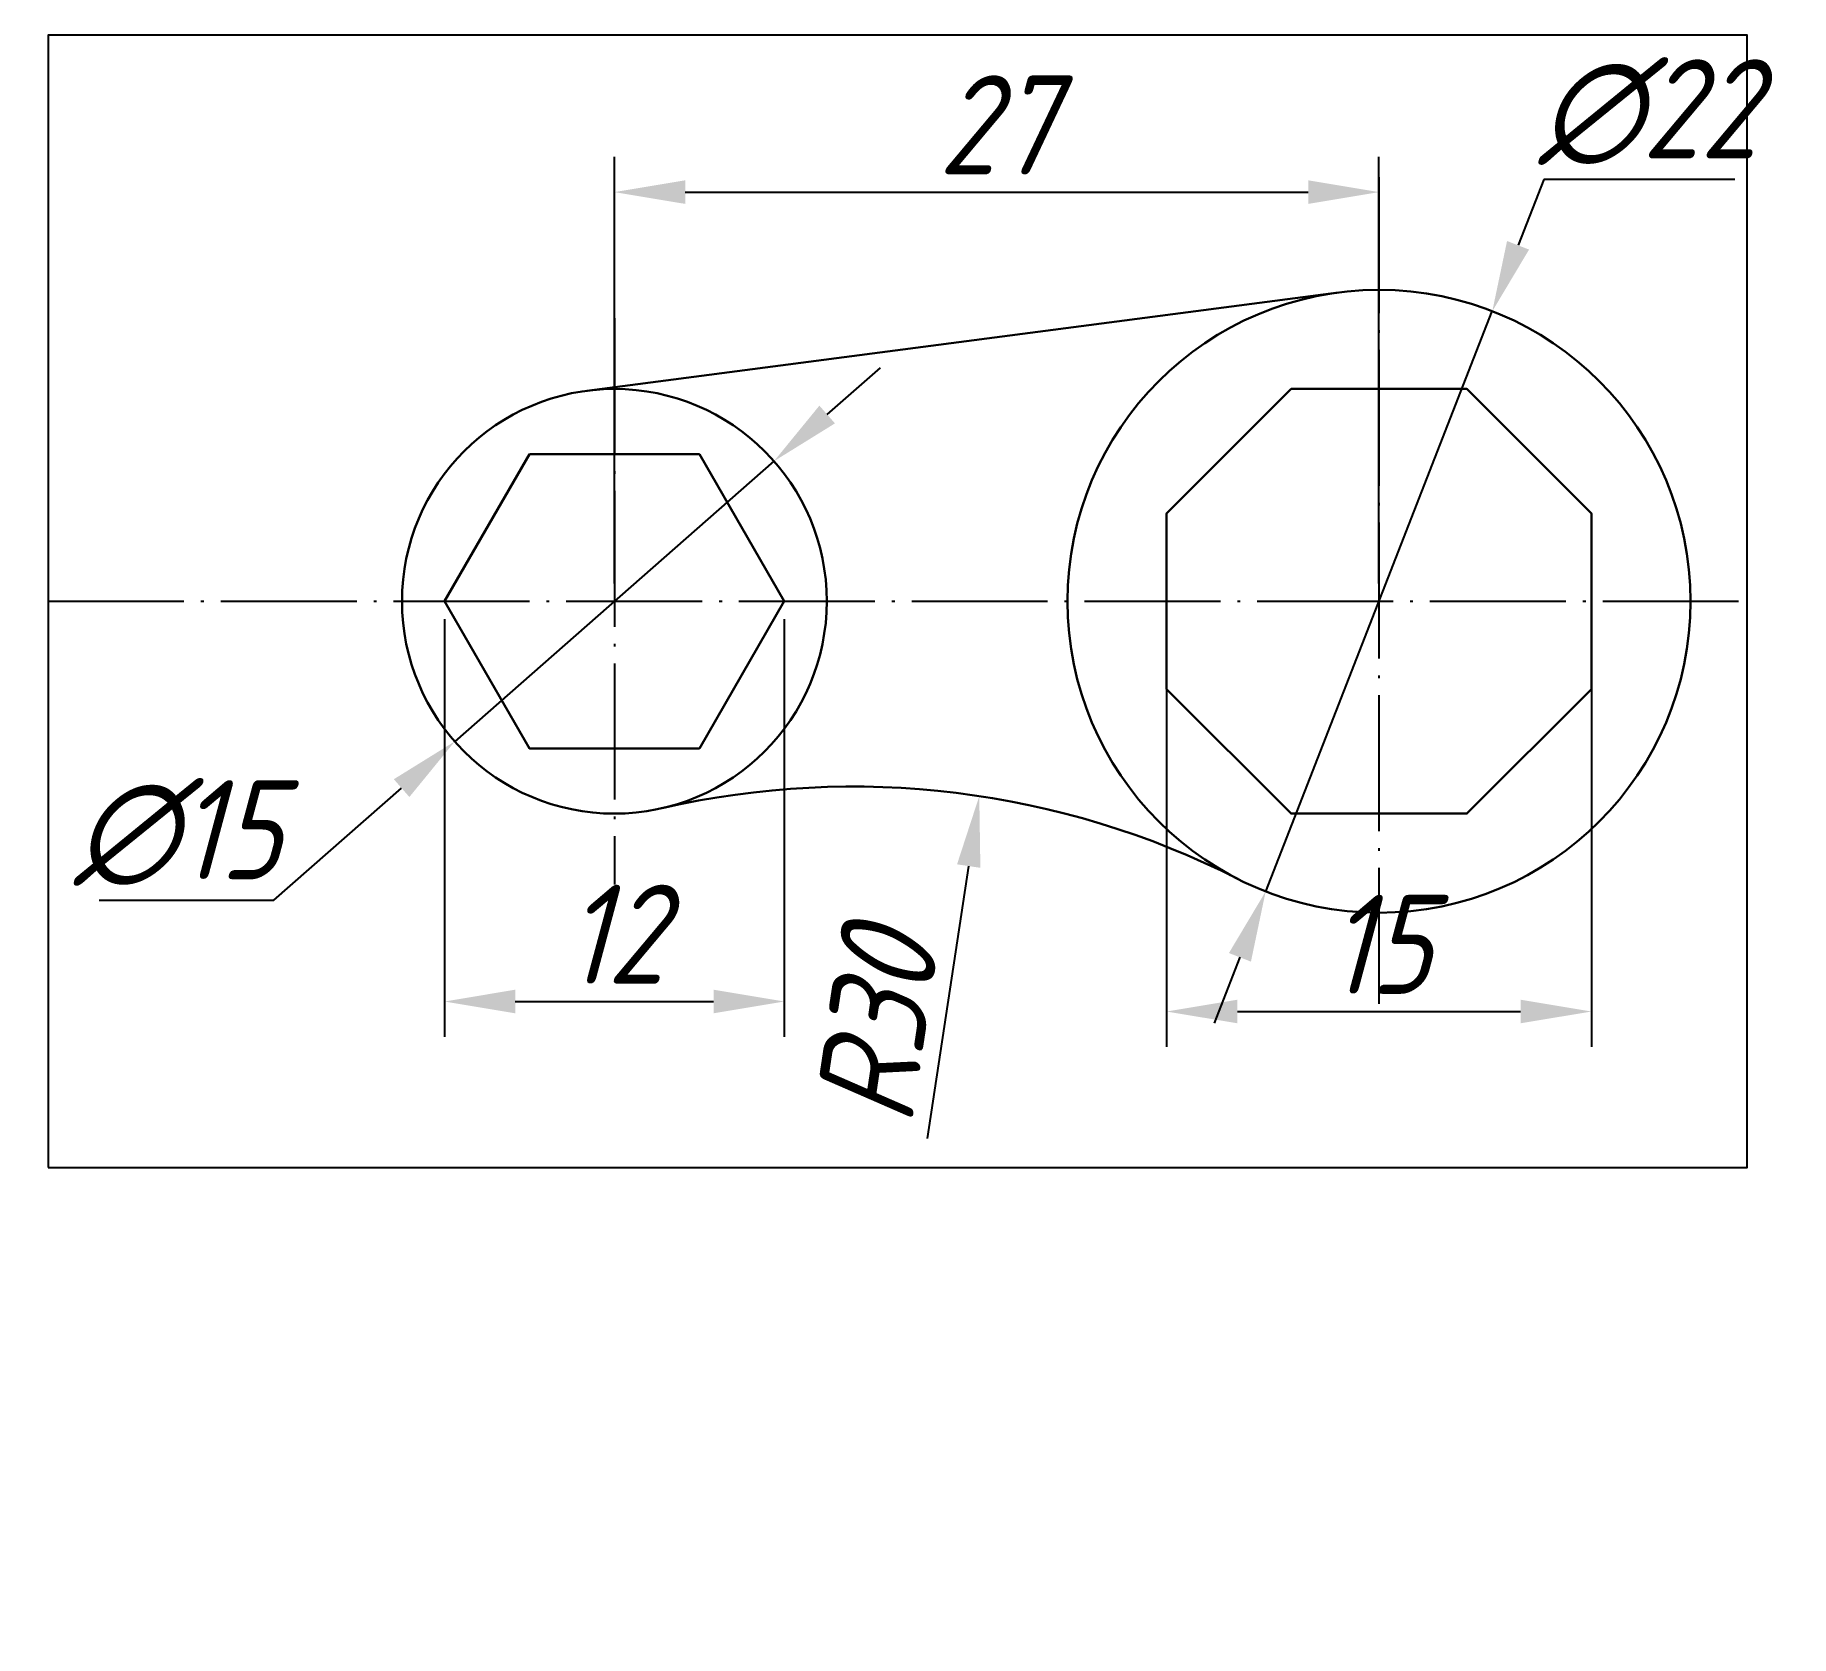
# Model space of a CAD drawing. Header units: millimetres. Extents: x -0.5 to 61.5, y -16.5 to 40.
import ezdxf

# ---------------------------------------------------------------- set-up
doc = ezdxf.new("R2010")
doc.units = ezdxf.units.MM
doc.header["$LTSCALE"] = 0.2
doc.linetypes.add('ACAD_ISO04W100', pattern=[30, 24, -3, 0, -3])
doc.layers.add('尺寸', color=5, linetype='Continuous', plot=False)
doc.layers.add('点划线', color=4, linetype='ACAD_ISO04W100')
doc.layers.add('粗直线', color=7, linetype='Continuous', lineweight=30)
doc.styles.add('WZYS_1_10152144', font='gbeitc.shx', dxfattribs={"bigfont": 'gbcbig.shx'})
doc.dimstyles.new('BZYS_1_10152144', dxfattribs={"dimtxt": 3.5, "dimasz": 2.5, "dimexe": 1.25, "dimexo": 0.625, "dimtad": 1, "dimtoh": 1, "dimdec": 0, "dimdsep": 46, "dimtxsty": 'WZYS_1_10152144', "dimcen": 2.5, "dimadec": 0, "dimazin": 0, "dimtfac": 1, "dimtdec": 0, "dimtmove": 0, "dimatfit": 3, "dimfxl": 1, "dimarcsym": 0})

# ---------------------------------------------------------------- blocks, each defined once
blk = doc.blocks.new('*D9')
at = {"layer": 'Defpoints', "color": 0, "transparency": 16777216}
for p in [(47, 34.454), (20, 20), (47, 20)]:
    blk.add_point(p, dxfattribs=at)
at = {"layer": '尺寸', "color": 0, "lineweight": -2, "transparency": 16777216}
for p, q in [((20, 20.625), (20, 35.704)), ((47, 20.625), (47, 35.704)), ((22.5, 34.454), (44.5, 34.454))]:
    blk.add_line(p, q, dxfattribs=at)
at = {"layer": '尺寸', "color": 0, "transparency": 16777216}
for points in [[(22.5, 34.871), (22.5, 34.038), (20, 34.454)], [(44.5, 34.871), (44.5, 34.038), (47, 34.454)]]:
    blk.add_solid(points, dxfattribs=at)
at = {"layer": '尺寸', "color": 0, "transparency": 16777216, "insert": (33.5, 36.829), "char_height": 3.5, "attachment_point": 5, "style": 'WZYS_1_10152144'}
blk.add_mtext('27', dxfattribs=at)
blk = doc.blocks.new('*D11')
at = {"layer": 'Defpoints', "color": 0, "transparency": 16777216}
for p in [(32.885, 13.12), (28.412, -16.544)]:
    blk.add_point(p, dxfattribs=at)
at = {"layer": '尺寸', "color": 0, "lineweight": -2, "transparency": 16777216}
blk.add_line((31.062, 1.028), (32.512, 10.648), dxfattribs=at)
at = {"layer": '尺寸', "color": 0, "transparency": 16777216}
blk.add_solid([(32.1, 10.71), (32.924, 10.586), (32.885, 13.12)], dxfattribs=at)
at = {"layer": '尺寸', "color": 0, "transparency": 16777216, "insert": (29.252, 4.956), "char_height": 3.5, "attachment_point": 5, "rotation": 81.4253, "style": 'WZYS_1_10152144'}
blk.add_mtext('R30', dxfattribs=at)
blk = doc.blocks.new('*D12')
at = {"layer": 'Defpoints', "color": 0, "transparency": 16777216}
for p in [(14, 20), (26, 20), (26, 5.864)]:
    blk.add_point(p, dxfattribs=at)
at = {"layer": '尺寸', "color": 0, "lineweight": -2, "transparency": 16777216}
for p, q in [((14, 19.375), (14, 4.614)), ((26, 19.375), (26, 4.614)), ((16.5, 5.864), (23.5, 5.864))]:
    blk.add_line(p, q, dxfattribs=at)
at = {"layer": '尺寸', "color": 0, "transparency": 16777216}
for points in [[(16.5, 6.281), (16.5, 5.447), (14, 5.864)], [(23.5, 6.281), (23.5, 5.447), (26, 5.864)]]:
    blk.add_solid(points, dxfattribs=at)
at = {"layer": '尺寸', "color": 0, "transparency": 16777216, "insert": (20, 8.239), "char_height": 3.5, "attachment_point": 5, "style": 'WZYS_1_10152144'}
blk.add_mtext('12', dxfattribs=at)
blk = doc.blocks.new('*D13')
at = {"layer": 'Defpoints', "color": 0, "transparency": 16777216}
for p in [(39.5, 20), (54.5, 20), (54.5, 5.51)]:
    blk.add_point(p, dxfattribs=at)
at = {"layer": '尺寸', "color": 0, "lineweight": -2, "transparency": 16777216}
for p, q in [((39.5, 19.375), (39.5, 4.26)), ((54.5, 19.375), (54.5, 4.26)), ((42, 5.51), (52, 5.51))]:
    blk.add_line(p, q, dxfattribs=at)
at = {"layer": '尺寸', "color": 0, "transparency": 16777216}
for points in [[(42, 5.927), (42, 5.094), (39.5, 5.51)], [(52, 5.927), (52, 5.094), (54.5, 5.51)]]:
    blk.add_solid(points, dxfattribs=at)
at = {"layer": '尺寸', "color": 0, "transparency": 16777216, "insert": (47, 7.885), "char_height": 3.5, "attachment_point": 5, "style": 'WZYS_1_10152144'}
blk.add_mtext('15', dxfattribs=at)
blk = doc.blocks.new('*D15')
at = {"layer": 'Defpoints', "color": 0, "transparency": 16777216}
for p in [(51.001, 30.246), (42.999, 9.754)]:
    blk.add_point(p, dxfattribs=at)
at = {"layer": '尺寸', "color": 0, "lineweight": -2, "transparency": 16777216}
for p, q in [((52.82, 34.904), (51.911, 32.575)), ((59.57, 34.904), (52.82, 34.904)), ((42.999, 9.754), (51.001, 30.246)), ((42.089, 7.425), (41.18, 5.096))]:
    blk.add_line(p, q, dxfattribs=at)
at = {"layer": '尺寸', "color": 0, "transparency": 16777216}
for points in [[(51.522, 32.727), (52.299, 32.424), (51.001, 30.246)], [(41.701, 7.576), (42.478, 7.273), (42.999, 9.754)]]:
    blk.add_solid(points, dxfattribs=at)
at = {"layer": '尺寸', "color": 0, "transparency": 16777216, "insert": (56.507, 37.279), "char_height": 3.5, "attachment_point": 5, "style": 'WZYS_1_10152144'}
blk.add_mtext('∅22', dxfattribs=at)
blk = doc.blocks.new('*D16')
at = {"layer": 'Defpoints', "color": 0, "transparency": 16777216}
for p in [(25.635, 24.949), (14.365, 15.051)]:
    blk.add_point(p, dxfattribs=at)
at = {"layer": '尺寸', "color": 0, "lineweight": -2, "transparency": 16777216}
for p, q in [((27.514, 26.599), (29.392, 28.248)), ((25.635, 24.949), (14.365, 15.051)), ((7.978, 9.442), (12.486, 13.401)), ((1.811, 9.442), (7.978, 9.442))]:
    blk.add_line(p, q, dxfattribs=at)
at = {"layer": '尺寸', "color": 0, "transparency": 16777216}
for points in [[(27.239, 26.912), (27.789, 26.285), (25.635, 24.949)], [(12.211, 13.715), (12.761, 13.088), (14.365, 15.051)]]:
    blk.add_solid(points, dxfattribs=at)
at = {"layer": '尺寸', "color": 0, "transparency": 16777216, "insert": (4.582, 11.817), "char_height": 3.5, "attachment_point": 5, "style": 'WZYS_1_10152144'}
blk.add_mtext('∅15', dxfattribs=at)

msp = doc.modelspace()

# ---------------------------------------------------------------- linework, layer by layer
msp.add_lwpolyline([(0, 0), (60, 0), (60, 40), (0, 40)], close=True)
at = {"layer": '点划线'}
for p, q in [((47, 34.981), (47, 5.5)), ((20, 30), (20, 10)), ((0, 20), (60, 20))]:
    msp.add_line(p, q, dxfattribs=at)
at = {"layer": '粗直线'}
msp.add_line((19.028, 27.437), (45.574, 30.907), dxfattribs=at)
for points in [[(43.893, 27.5), (39.5, 23.107), (39.5, 16.893), (43.893, 12.5), (50.107, 12.5), (54.5, 16.893), (54.5, 23.107), (50.107, 27.5)], [(17, 25.196), (14, 20), (17, 14.804), (23, 14.804), (26, 20), (23, 25.196)]]:
    msp.add_lwpolyline(points, close=True, dxfattribs=at)
for centre, radius in [((47, 20), 11), ((20, 20), 7.5)]:
    msp.add_circle(centre, radius, dxfattribs=at)
msp.add_arc((28.412, -16.544), 30, 63.04022, 102.96295, dxfattribs=at)

# ---------------------------------------------------------------- dimensions: what is measured, and where the dimension line sits
at = {"layer": '尺寸'}
for base, p1, p2, picture, middle in [((47, 34.454), (20, 20), (47, 20), '*D9', (33.5, 36.829)), ((26, 5.864), (14, 20), (26, 20), '*D12', (20, 8.239)), ((54.5, 5.51), (39.5, 20), (54.5, 20), '*D13', (47, 7.885))]:
    dim = msp.add_linear_dim(base=base, p1=p1, p2=p2, dimstyle='BZYS_1_10152144', dxfattribs=at)
    dim.commit()
    dim.dimension.update_dxf_attribs({"geometry": picture, "text_midpoint": middle})
for p1, p2, picture, middle in [((42.999, 9.754), (51.001, 30.246), '*D15', (56.507, 37.279)), ((25.635, 24.949), (14.365, 15.051), '*D16', (4.582, 11.817))]:
    dim = msp.add_diameter_dim_2p(p1=p1, p2=p2, dimstyle='BZYS_1_10152144', dxfattribs=at)
    dim.commit()
    dim.dimension.update_dxf_attribs({"geometry": picture, "text_midpoint": middle})
dim = msp.add_radius_dim(center=(28.412, -16.544), mpoint=(32.885, 13.12), dimstyle='BZYS_1_10152144', dxfattribs=at)
dim.commit()
dim.dimension.update_dxf_attribs({"geometry": '*D11', "text_midpoint": (31.601, 4.602), "dimtype": 164})

doc.saveas('drawing.dxf')
